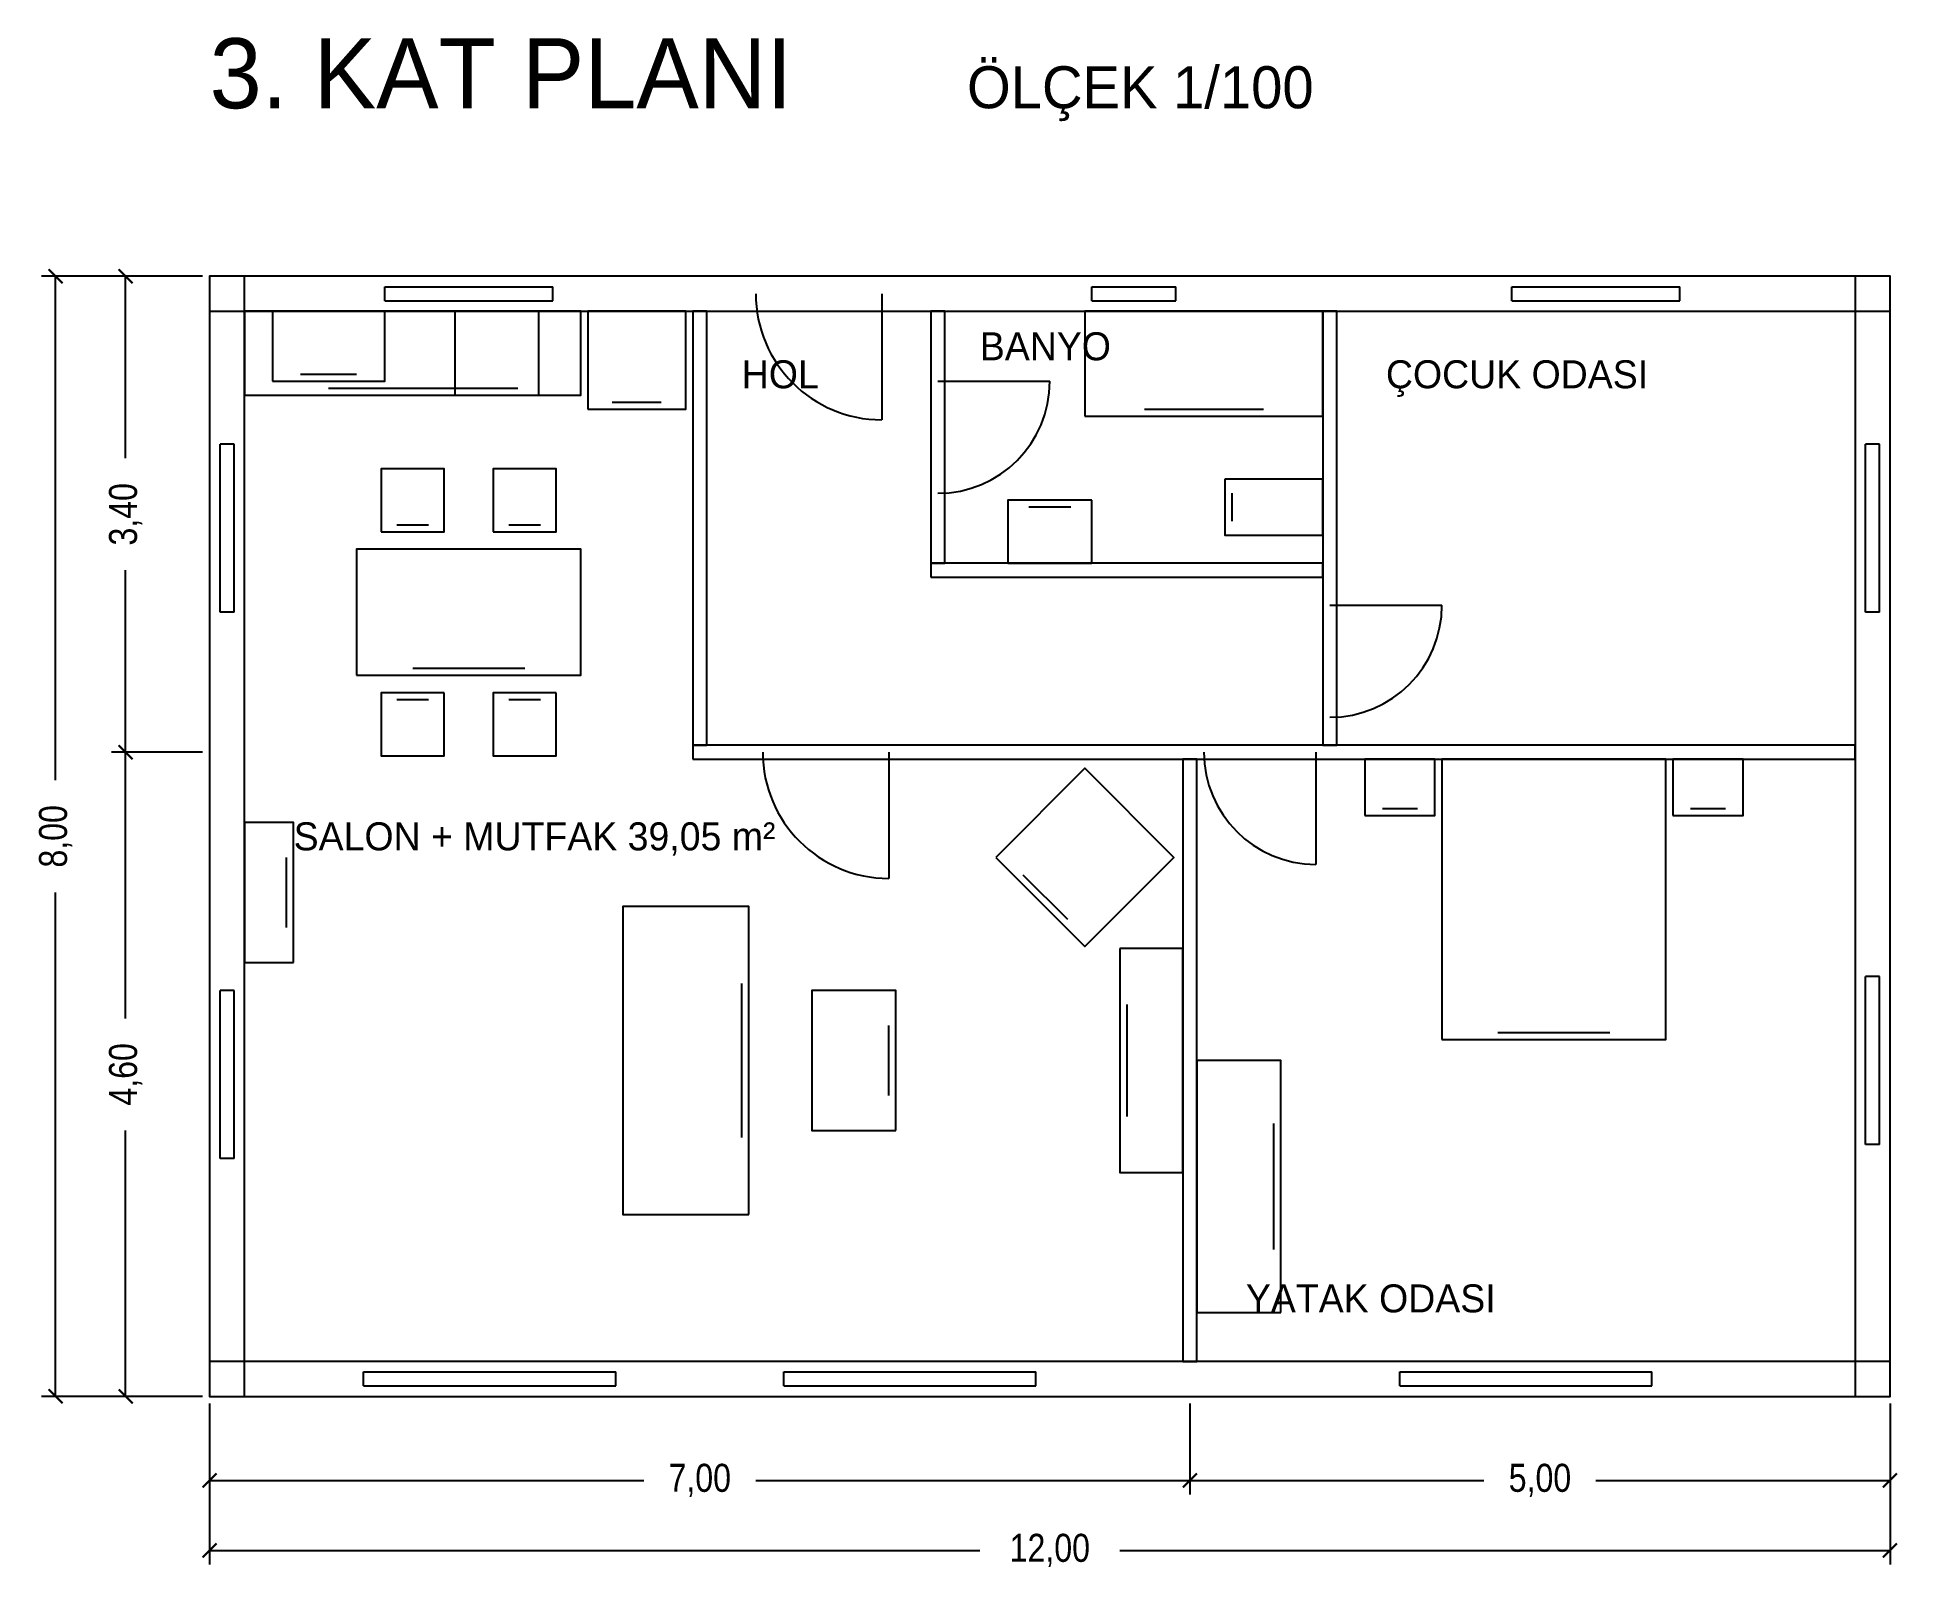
# Model space of a CAD drawing. Header units: millimetres. Extents: x -1231 to 12055, y -1231 to 9707.
import ezdxf

# ---------------------------------------------------------------- set-up
doc = ezdxf.new("R2010")
doc.units = ezdxf.units.MM
for name, color, linetype in [('DUVAR', 7, 'Continuous'), ('KAPI', 7, 'Continuous'), ('MOBILYA', 7, 'Continuous'), ('OLCU', 7, 'Continuous'), ('PENCERE', 7, 'Continuous'), ('YAZI', 7, 'Continuous')]:
    doc.layers.add(name, color=color, linetype=linetype)
doc.styles.add('OpenSansCondensed-Light', font='OpenSansCondensed-Light.ttf')
doc.dimstyles.new('WENART', dxfattribs={"dimtxt": 200, "dimasz": 100, "dimexe": 100, "dimexo": 50, "dimgap": 40, "dimtad": 1, "dimlfac": 0.001, "dimzin": 0, "dimblk": 'ARCHTICK', "dimcen": 2.5, "dimazin": 3, "dimtfac": 1, "dimtmove": 0, "dimatfit": 3})

# ---------------------------------------------------------------- blocks, each defined once
blk = doc.blocks.new('KAPI_90')
blk.add_line((-450, 0), (-450, 900))
blk.add_arc((-450, 0), 900, 0, 90)
blk = doc.blocks.new('KAPI_80')
blk.add_line((-400, 0), (-400, 800))
blk.add_arc((-400, 0), 800, 0, 90)
blk = doc.blocks.new('PENCERE_180')
for p, q in [((-900, 50), (900, 50)), ((-900, -50), (-900, 50)), ((900, -50), (900, 50)), ((-900, -50), (900, -50))]:
    blk.add_line(p, q)
blk = doc.blocks.new('PENCERE_120')
for p, q in [((-600, 50), (600, 50)), ((-600, -50), (-600, 50)), ((600, -50), (600, 50)), ((-600, -50), (600, -50))]:
    blk.add_line(p, q)
blk = doc.blocks.new('PENCERE_60')
for p, q in [((-300, 50), (300, 50)), ((-300, -50), (-300, 50)), ((300, -50), (300, 50)), ((-300, -50), (300, -50))]:
    blk.add_line(p, q)
blk = doc.blocks.new('TEZGAH')
blk.add_line((-600, -250), (600, -250))
blk.add_lwpolyline([(-1200, -300), (1200, -300), (1200, 300), (-1200, 300)], close=True)
blk = doc.blocks.new('EVIYE')
blk.add_line((-200, -200), (200, -200))
blk.add_lwpolyline([(-400, -250), (400, -250), (400, 250), (-400, 250)], close=True)
blk = doc.blocks.new('OCAK')
blk.add_line((-150, -250), (150, -250))
blk.add_lwpolyline([(-300, -300), (300, -300), (300, 300), (-300, 300)], close=True)
blk = doc.blocks.new('BUZDOLABI')
blk.add_line((-175, -300), (175, -300))
blk.add_lwpolyline([(-350, -350), (350, -350), (350, 350), (-350, 350)], close=True)
blk = doc.blocks.new('YEMEK_MASASI')
blk.add_line((-400, -400), (400, -400))
blk.add_lwpolyline([(-800, -450), (800, -450), (800, 450), (-800, 450)], close=True)
blk = doc.blocks.new('SANDALYE')
blk.add_line((-112.5, -175), (112.5, -175))
blk.add_lwpolyline([(-225, -225), (225, -225), (225, 225), (-225, 225)], close=True)
blk = doc.blocks.new('KANEPE_3LU')
blk.add_line((-550, -400), (550, -400))
blk.add_lwpolyline([(-1100, -450), (1100, -450), (1100, 450), (-1100, 450)], close=True)
blk = doc.blocks.new('SEHPA')
blk.add_line((-250, -250), (250, -250))
blk.add_lwpolyline([(-500, -300), (500, -300), (500, 300), (-500, 300)], close=True)
blk = doc.blocks.new('TV_UNITESI')
blk.add_line((-400, -175), (400, -175))
blk.add_lwpolyline([(-800, -225), (800, -225), (800, 225), (-800, 225)], close=True)
blk = doc.blocks.new('KOLTUK')
blk.add_line((-225, -400), (225, -400))
blk.add_lwpolyline([(-450, -450), (450, -450), (450, 450), (-450, 450)], close=True)
blk = doc.blocks.new('KITAPLIK')
blk.add_line((-250, -125), (250, -125))
blk.add_lwpolyline([(-500, -175), (500, -175), (500, 175), (-500, 175)], close=True)
blk = doc.blocks.new('YATAK_CIFT')
blk.add_line((-400, -950), (400, -950))
blk.add_lwpolyline([(-800, -1000), (800, -1000), (800, 1000), (-800, 1000)], close=True)
blk = doc.blocks.new('KOMIDIN')
blk.add_line((-125, -150), (125, -150))
blk.add_lwpolyline([(-250, -200), (250, -200), (250, 200), (-250, 200)], close=True)
blk = doc.blocks.new('DOLAP')
blk.add_line((-450, -250), (450, -250))
blk.add_lwpolyline([(-900, -300), (900, -300), (900, 300), (-900, 300)], close=True)
blk = doc.blocks.new('KUVET')
blk.add_line((-425, -325), (425, -325))
blk.add_lwpolyline([(-850, -375), (850, -375), (850, 375), (-850, 375)], close=True)
blk = doc.blocks.new('KLOZET')
blk.add_line((-100, -300), (100, -300))
blk.add_lwpolyline([(-200, -350), (200, -350), (200, 350), (-200, 350)], close=True)
blk = doc.blocks.new('LAVABO')
blk.add_line((-150, -175), (150, -175))
blk.add_lwpolyline([(-300, -225), (300, -225), (300, 225), (-300, 225)], close=True)
blk = doc.blocks.new('_ARCHTICK')
at = {"color": 0, "linetype": 'BYBLOCK', "const_width": 0.15}
blk.add_lwpolyline([(-0.5, -0.5), (0.5, 0.5)], dxfattribs=at)
blk = doc.blocks.new('*D1')
for p, q in [((0, -50), (0, -700)), ((7000, -50), (7000, -700)), ((0, -600), (3100, -600)), ((3900, -600), (7000, -600))]:
    blk.add_line(p, q)
at = {"layer": 'Defpoints'}
for p in [(0, 0), (7000, 0), (0, -600)]:
    blk.add_point(p, dxfattribs=at)
at = {"layer": 'OLCU', "xscale": 100, "yscale": 100, "rotation": 180}
blk.add_blockref('_ARCHTICK', (0, -600), dxfattribs=at)
at = {"layer": 'OLCU', "xscale": 100, "yscale": 100}
blk.add_blockref('_ARCHTICK', (7000, -600), dxfattribs=at)
at = {"layer": 'OLCU', "insert": (3500, -600), "char_height": 200, "attachment_point": 5, "style": 'OpenSansCondensed-Light'}
blk.add_mtext('7,00', dxfattribs=at)
blk = doc.blocks.new('*D2')
for p, q in [((7000, -50), (7000, -700)), ((12000, -50), (12000, -700)), ((7000, -600), (9100, -600)), ((9900, -600), (12000, -600))]:
    blk.add_line(p, q)
at = {"layer": 'Defpoints'}
for p in [(7000, 0), (12000, 0), (7000, -600)]:
    blk.add_point(p, dxfattribs=at)
at = {"layer": 'OLCU', "xscale": 100, "yscale": 100, "rotation": 180}
blk.add_blockref('_ARCHTICK', (7000, -600), dxfattribs=at)
at = {"layer": 'OLCU', "xscale": 100, "yscale": 100}
blk.add_blockref('_ARCHTICK', (12000, -600), dxfattribs=at)
at = {"layer": 'OLCU', "insert": (9500, -600), "char_height": 200, "attachment_point": 5, "style": 'OpenSansCondensed-Light'}
blk.add_mtext('5,00', dxfattribs=at)
blk = doc.blocks.new('*D3')
for p, q in [((0, -50), (0, -1200)), ((12000, -50), (12000, -1200)), ((0, -1100), (5500, -1100)), ((6500, -1100), (12000, -1100))]:
    blk.add_line(p, q)
at = {"layer": 'Defpoints'}
for p in [(0, 0), (12000, 0), (0, -1100)]:
    blk.add_point(p, dxfattribs=at)
at = {"layer": 'OLCU', "xscale": 100, "yscale": 100, "rotation": 180}
blk.add_blockref('_ARCHTICK', (0, -1100), dxfattribs=at)
at = {"layer": 'OLCU', "xscale": 100, "yscale": 100}
blk.add_blockref('_ARCHTICK', (12000, -1100), dxfattribs=at)
at = {"layer": 'OLCU', "insert": (6000, -1100), "char_height": 200, "attachment_point": 5, "style": 'OpenSansCondensed-Light'}
blk.add_mtext('12,00', dxfattribs=at)
blk = doc.blocks.new('*D4')
for p, q in [((-50, 4600), (-700, 4600)), ((-600, 2700), (-600, 4600)), ((-600, 0), (-600, 1900)), ((-50, 0), (-700, 0))]:
    blk.add_line(p, q)
at = {"layer": 'Defpoints'}
for p in [(0, 4600), (-600, 0), (0, 0)]:
    blk.add_point(p, dxfattribs=at)
at = {"layer": 'OLCU', "xscale": 100, "yscale": 100}
for p, rotation in [((-600, 4600), 90), ((-600, 0), 270)]:
    blk.add_blockref('_ARCHTICK', p, dxfattribs=dict(at, rotation=rotation))
at = {"layer": 'OLCU', "insert": (-600, 2300), "char_height": 200, "attachment_point": 5, "rotation": 90, "style": 'OpenSansCondensed-Light'}
blk.add_mtext('4,60', dxfattribs=at)
blk = doc.blocks.new('*D5')
for p, q in [((-50, 8000), (-700, 8000)), ((-600, 6700), (-600, 8000)), ((-600, 4600), (-600, 5900)), ((-50, 4600), (-700, 4600))]:
    blk.add_line(p, q)
at = {"layer": 'Defpoints'}
for p in [(0, 8000), (-600, 4600), (0, 4600)]:
    blk.add_point(p, dxfattribs=at)
at = {"layer": 'OLCU', "xscale": 100, "yscale": 100}
for p, rotation in [((-600, 8000), 90), ((-600, 4600), 270)]:
    blk.add_blockref('_ARCHTICK', p, dxfattribs=dict(at, rotation=rotation))
at = {"layer": 'OLCU', "insert": (-600, 6300), "char_height": 200, "attachment_point": 5, "rotation": 90, "style": 'OpenSansCondensed-Light'}
blk.add_mtext('3,40', dxfattribs=at)
blk = doc.blocks.new('*D6')
for p, q in [((-50, 8000), (-1200, 8000)), ((-1100, 4400), (-1100, 8000)), ((-1100, 0), (-1100, 3600)), ((-50, 0), (-1200, 0))]:
    blk.add_line(p, q)
at = {"layer": 'Defpoints'}
for p in [(0, 8000), (-1100, 0), (0, 0)]:
    blk.add_point(p, dxfattribs=at)
at = {"layer": 'OLCU', "xscale": 100, "yscale": 100}
for p, rotation in [((-1100, 8000), 90), ((-1100, 0), 270)]:
    blk.add_blockref('_ARCHTICK', p, dxfattribs=dict(at, rotation=rotation))
at = {"layer": 'OLCU', "insert": (-1100, 4000), "char_height": 200, "attachment_point": 5, "rotation": 90, "style": 'OpenSansCondensed-Light'}
blk.add_mtext('8,00', dxfattribs=at)

msp = doc.modelspace()

# ---------------------------------------------------------------- linework, layer by layer
at = {"layer": 'DUVAR'}
for points in [[(0, 7750), (12000, 7750), (12000, 8000), (0, 8000)], [(250, 0), (250, 8000), (0, 8000), (0, 0)], [(12000, 0), (12000, 8000), (11750, 8000), (11750, 0)], [(3550, 4650), (3550, 7750), (3450, 7750), (3450, 4650)], [(5250, 5950), (5250, 7750), (5150, 7750), (5150, 5950)], [(8050, 4650), (8050, 7750), (7950, 7750), (7950, 4650)], [(5150, 5850), (7950, 5850), (7950, 5950), (5150, 5950)], [(3450, 4550), (11750, 4550), (11750, 4650), (3450, 4650)], [(7050, 250), (7050, 4550), (6950, 4550), (6950, 250)], [(0, 0), (12000, 0), (12000, 250), (0, 250)]]:
    msp.add_lwpolyline(points, close=True, dxfattribs=at)

# ---------------------------------------------------------------- block references
at = {"layer": 'KAPI'}
for name, p, rotation in [('KAPI_90', (4350, 7875), 180), ('KAPI_80', (5200, 6850), 270), ('KAPI_80', (8000, 5250), 270), ('KAPI_90', (4400, 4600), 180), ('KAPI_80', (7500, 4600), 180)]:
    msp.add_blockref(name, p, dxfattribs=dict(at, rotation=rotation))
at = {"layer": 'MOBILYA'}
for name, p in [('TEZGAH', (1450, 7450)), ('EVIYE', (850, 7500)), ('OCAK', (2050, 7450)), ('BUZDOLABI', (3050, 7400)), ('KUVET', (7100, 7375)), ('SANDALYE', (1450, 6400)), ('SANDALYE', (2250, 6400)), ('YEMEK_MASASI', (1850, 5600)), ('KOMIDIN', (8500, 4350)), ('YATAK_CIFT', (9600, 3550)), ('KOMIDIN', (10700, 4350))]:
    msp.add_blockref(name, p, dxfattribs=at)
for name, p, rotation in [('KLOZET', (7600, 6350), 270), ('LAVABO', (6000, 6175), 180), ('SANDALYE', (1450, 4800), 180), ('SANDALYE', (2250, 4800), 180), ('KOLTUK', (6250, 3850), 315), ('KITAPLIK', (425, 3600), 90), ('KANEPE_3LU', (3400, 2400), 90), ('TV_UNITESI', (6725, 2400), 270), ('SEHPA', (4600, 2400), 90), ('DOLAP', (7350, 1500), 90)]:
    msp.add_blockref(name, p, dxfattribs=dict(at, rotation=rotation))
at = {"layer": 'PENCERE'}
for name, p in [('PENCERE_120', (1850, 7875)), ('PENCERE_60', (6600, 7875)), ('PENCERE_120', (9900, 7875)), ('PENCERE_180', (2000, 125)), ('PENCERE_180', (5000, 125)), ('PENCERE_180', (9400, 125))]:
    msp.add_blockref(name, p, dxfattribs=at)
at = {"layer": 'PENCERE', "rotation": 90}
for p in [(125, 6200), (11875, 6200), (11875, 2400), (125, 2300)]:
    msp.add_blockref('PENCERE_120', p, dxfattribs=at)

# ---------------------------------------------------------------- texts
at = {"layer": 'YAZI'}
for s, height, p in [('3. KAT PLANI', 500, (0, 9200)), ('ÖLÇEK 1/100', 300, (5408.573, 9200)), ('BANYO', 200, (5500, 7400)), ('HOL', 200, (3800, 7200)), ('ÇOCUK ODASI', 200, (8400, 7200)), ('SALON + MUTFAK 39,05 m²', 200, (600, 3900)), ('YATAK ODASI', 200, (7400, 600))]:
    msp.add_text(s, height=height, dxfattribs=at).set_placement(p)

# ---------------------------------------------------------------- dimensions: what is measured, and where the dimension line sits
at = {"layer": 'OLCU'}
for base, p1, p2, picture, middle in [((-1100, 0), (0, 0), (0, 8000), '*D6', (-1100, 4000)), ((-600, 4600), (0, 4600), (0, 8000), '*D5', (-600, 6300)), ((-600, 0), (0, 0), (0, 4600), '*D4', (-600, 2300))]:
    dim = msp.add_linear_dim(base=base, p1=p1, p2=p2, angle=90, dimstyle='WENART', dxfattribs=at)
    dim.commit()
    dim.dimension.update_dxf_attribs({"geometry": picture, "text_midpoint": middle})
for base, p1, p2, picture, middle in [((0, -600), (0, 0), (7000, 0), '*D1', (3500, -600)), ((0, -1100), (0, 0), (12000, 0), '*D3', (6000, -1100)), ((7000, -600), (7000, 0), (12000, 0), '*D2', (9500, -600))]:
    dim = msp.add_linear_dim(base=base, p1=p1, p2=p2, dimstyle='WENART', dxfattribs=at)
    dim.commit()
    dim.dimension.update_dxf_attribs({"geometry": picture, "text_midpoint": middle})

doc.saveas('drawing.dxf')
